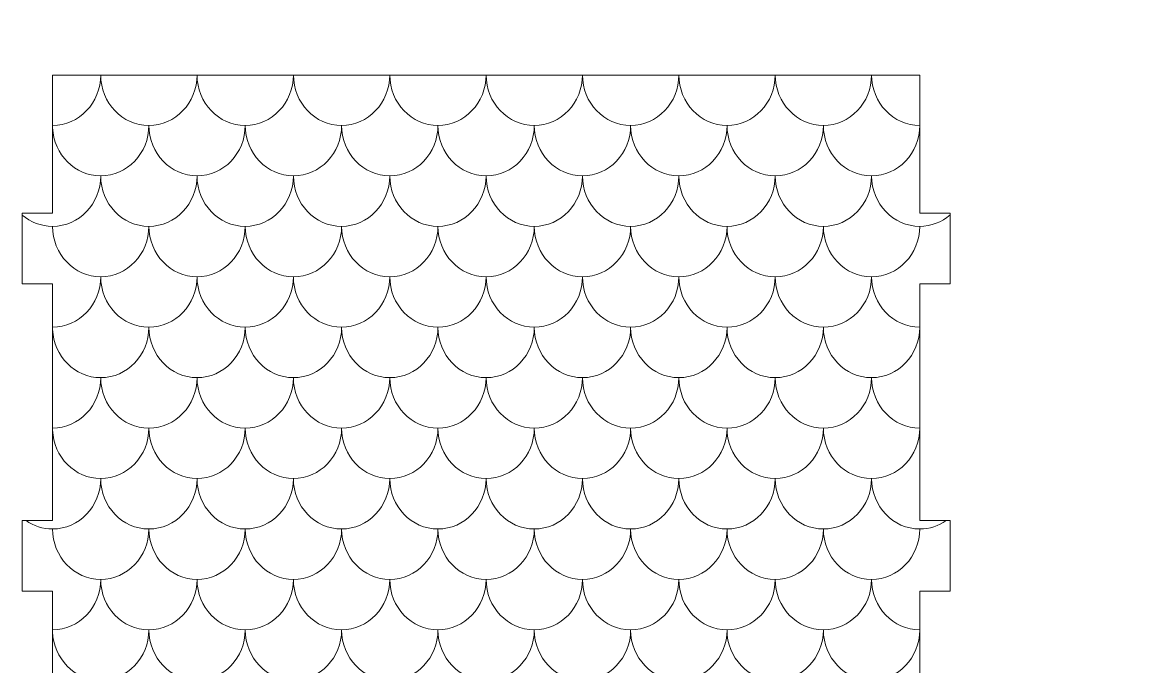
# Model space of a CAD drawing. Header units: millimetres. Extents: x 152 to 711, y -359 to 72.
# Drawn here: x 152.2 to 262.9, y 7.9 to 71.8 of the extents above; entities that cross this region are included whole.
import ezdxf

# ---------------------------------------------------------------- set-up
doc = ezdxf.new("R2010")
doc.units = ezdxf.units.MM
doc.header["$MEASUREMENT"] = 0
doc.layers.add('layer 1', color=7, linetype='Continuous')

msp = doc.modelspace()

# ---------------------------------------------------------------- linework, layer by layer
at = {"layer": 'layer 1', "color": 250, "lineweight": 20}
for points, knots in [([(341.9623, 54.5174), (341.9623, 54.5174), (339.7864, 52.0042), (339.7864, 52.0042), (339.7864, 52.0042), (339.7864, 52.0042), (337.6104, 54.5175), (337.6104, 54.5175), (337.6104, 54.5175), (337.2659, 55.1226), (336.8834, 55.701), (336.4678, 56.246), (336.4678, 56.246), (336.1497, 56.6633), (335.8528, 57.0861), (335.4569, 57.4825), (335.4569, 57.4825), (334.9662, 57.9737), (334.6144, 58.2082), (334.3272, 58.7066), (334.3272, 58.7066), (335.5585, 58.7201), (336.4356, 58.029), (337.3859, 57.6793), (337.3859, 57.6793), (336.7781, 59.5177), (334.7922, 61.5908), (333.3098, 62.6906), (333.3098, 62.6906), (332.4068, 63.3605), (331.6926, 63.8767), (330.7303, 64.5038), (330.7303, 64.5038), (329.8519, 65.076), (328.6418, 65.6205), (327.9085, 66.1741), (327.9085, 66.1741), (328.9759, 66.4073), (329.6535, 66.2425), (330.6603, 66.2208), (330.6603, 66.2208), (329.1253, 68.2167), (324.2448, 69.6007), (321.103, 69.4392), (321.103, 69.4392), (320.3542, 69.4006), (319.6243, 69.3359), (318.8842, 69.2147), (318.8842, 69.2147), (318.1842, 69.1), (317.604, 68.8495), (316.9735, 68.7963), (316.9735, 68.7963), (316.1024, 69.9047), (314.2183, 71.4159), (312.893, 71.806), (312.893, 71.806), (313.0811, 71.1296), (313.3783, 70.4198), (313.3388, 69.6812), (313.3388, 69.6812), (313.1526, 70.0541), (312.4161, 70.494), (311.8223, 70.7183), (311.8223, 70.7183), (312.0737, 69.5173), (312.6112, 66.5461), (311.8692, 65.3825), (311.8692, 65.3825), (309.677, 61.9449), (309.0717, 57.3988), (308.5391, 56.3719), (308.5391, 56.3719), (307.959, 55.2537), (306.7461, 53.4939), (307.997, 51.5011), (307.997, 51.5011), (308.4803, 50.7311), (309.9267, 50.2254), (311.103, 50.4399), (311.103, 50.4399), (313.0217, 50.7897), (312.237, 52.5978), (313.2941, 53.106), (313.2941, 53.106), (313.2941, 53.106), (314.6256, 53.6574), (314.6256, 53.6574), (314.6256, 53.6574), (316.6715, 54.8075), (317.4371, 56.7024), (318.3299, 57.4193), (318.3299, 57.4193), (319.9219, 56.762), (321.9028, 54.5284), (323.2267, 52.1084), (323.2267, 52.1084), (325.491, 47.9696), (323.4413, 47.9666), (326.8897, 43.9837), (326.8897, 43.9837), (326.8897, 43.9837), (329.8661, 40.5461), (329.8661, 40.5461), (329.8661, 40.5461), (329.8661, 40.5461), (251.8785, -49.5306), (251.8785, -49.5306), (251.8785, -49.5306), (249.5352, -52.2372), (249.8314, -56.356), (252.538, -58.6993), (252.538, -58.6993), (252.538, -58.6993), (254.0501, -60.0084), (254.0501, -60.0084), (254.0501, -60.0084), (256.7567, -62.3517), (260.8755, -62.0555), (263.2188, -59.3489), (263.2188, -59.3489), (263.2188, -59.3489), (339.7864, 29.0879), (339.7864, 29.0879), (339.7864, 29.0879), (339.7864, 29.0879), (416.354, -59.3488), (416.354, -59.3488), (416.354, -59.3488), (418.6973, -62.0554), (422.8161, -62.3517), (425.5227, -60.0083), (425.5227, -60.0083), (425.5227, -60.0083), (427.0348, -58.6992), (427.0348, -58.6992), (427.0348, -58.6992), (429.7414, -56.3559), (430.0376, -52.2371), (427.6943, -49.5305), (427.6943, -49.5305), (427.6943, -49.5305), (349.7068, 40.5461), (349.7068, 40.5461), (349.7068, 40.5461), (349.7068, 40.5461), (352.683, 43.9836), (352.683, 43.9836), (352.683, 43.9836), (356.1314, 47.9665), (354.0817, 47.9695), (356.346, 52.1083), (356.346, 52.1083), (357.6699, 54.5283), (359.6508, 56.7619), (361.2428, 57.4192), (361.2428, 57.4192), (362.1356, 56.7023), (362.9012, 54.8074), (364.9471, 53.6573), (364.9471, 53.6573), (364.9471, 53.6573), (366.2786, 53.1059), (366.2786, 53.1059), (366.2786, 53.1059), (367.3357, 52.5977), (366.551, 50.7896), (368.4697, 50.4398), (368.4697, 50.4398), (369.646, 50.2253), (371.0924, 50.731), (371.5757, 51.501), (371.5757, 51.501), (372.8266, 53.4938), (371.6137, 55.2536), (371.0336, 56.3718), (371.0336, 56.3718), (370.501, 57.3987), (369.8957, 61.9448), (367.7035, 65.3824), (367.7035, 65.3824), (366.9615, 66.546), (367.499, 69.5172), (367.7504, 70.7182), (367.7504, 70.7182), (367.1566, 70.4939), (366.4201, 70.054), (366.2339, 69.6811), (366.2339, 69.6811), (366.1944, 70.4197), (366.4916, 71.1295), (366.6797, 71.8059), (366.6797, 71.8059), (365.3544, 71.4158), (363.4703, 69.9046), (362.5992, 68.7962), (362.5992, 68.7962), (361.9687, 68.8494), (361.3885, 69.0999), (360.6885, 69.2146), (360.6885, 69.2146), (359.9484, 69.3358), (359.2185, 69.4005), (358.4697, 69.4391), (358.4697, 69.4391), (355.3279, 69.6006), (350.4474, 68.2166), (348.9124, 66.2207), (348.9124, 66.2207), (349.9192, 66.2424), (350.5968, 66.4072), (351.6642, 66.174), (351.6642, 66.174), (350.9309, 65.6204), (349.7208, 65.0759), (348.8424, 64.5037), (348.8424, 64.5037), (347.8801, 63.8766), (347.1659, 63.3604), (346.2629, 62.6905), (346.2629, 62.6905), (344.7805, 61.5907), (342.7946, 59.5176), (342.1868, 57.6792), (342.1868, 57.6792), (343.1371, 58.0289), (344.0142, 58.72), (345.2455, 58.7065), (345.2455, 58.7065), (344.9583, 58.2081), (344.6065, 57.9736), (344.1158, 57.4824), (344.1158, 57.4824), (343.7199, 57.086), (343.423, 56.6632), (343.1049, 56.2459), (343.1049, 56.2459), (342.6893, 55.7009), (342.3068, 55.1225), (341.9623, 54.5174)], [0, 0, 0, 0, 0.01639344, 0.01639344, 0.01639344, 0.01639344, 0.03278689, 0.03278689, 0.03278689, 0.03278689, 0.04918033, 0.04918033, 0.04918033, 0.04918033, 0.06557377, 0.06557377, 0.06557377, 0.06557377, 0.08196721, 0.08196721, 0.08196721, 0.08196721, 0.09836066, 0.09836066, 0.09836066, 0.09836066, 0.1147541, 0.1147541, 0.1147541, 0.1147541, 0.13114754, 0.13114754, 0.13114754, 0.13114754, 0.14754098, 0.14754098, 0.14754098, 0.14754098, 0.16393443, 0.16393443, 0.16393443, 0.16393443, 0.18032787, 0.18032787, 0.18032787, 0.18032787, 0.19672131, 0.19672131, 0.19672131, 0.19672131, 0.21311475, 0.21311475, 0.21311475, 0.21311475, 0.2295082, 0.2295082, 0.2295082, 0.2295082, 0.24590164, 0.24590164, 0.24590164, 0.24590164, 0.26229508, 0.26229508, 0.26229508, 0.26229508, 0.27868852, 0.27868852, 0.27868852, 0.27868852, 0.29508197, 0.29508197, 0.29508197, 0.29508197, 0.31147541, 0.31147541, 0.31147541, 0.31147541, 0.32786885, 0.32786885, 0.32786885, 0.32786885, 0.3442623, 0.3442623, 0.3442623, 0.3442623, 0.36065574, 0.36065574, 0.36065574, 0.36065574, 0.37704918, 0.37704918, 0.37704918, 0.37704918, 0.39344262, 0.39344262, 0.39344262, 0.39344262, 0.40983607, 0.40983607, 0.40983607, 0.40983607, 0.42622951, 0.42622951, 0.42622951, 0.42622951, 0.44262295, 0.44262295, 0.44262295, 0.44262295, 0.45901639, 0.45901639, 0.45901639, 0.45901639, 0.47540984, 0.47540984, 0.47540984, 0.47540984, 0.49180328, 0.49180328, 0.49180328, 0.49180328, 0.50819672, 0.50819672, 0.50819672, 0.50819672, 0.52459016, 0.52459016, 0.52459016, 0.52459016, 0.54098361, 0.54098361, 0.54098361, 0.54098361, 0.55737705, 0.55737705, 0.55737705, 0.55737705, 0.57377049, 0.57377049, 0.57377049, 0.57377049, 0.59016393, 0.59016393, 0.59016393, 0.59016393, 0.60655738, 0.60655738, 0.60655738, 0.60655738, 0.62295082, 0.62295082, 0.62295082, 0.62295082, 0.63934426, 0.63934426, 0.63934426, 0.63934426, 0.6557377, 0.6557377, 0.6557377, 0.6557377, 0.67213115, 0.67213115, 0.67213115, 0.67213115, 0.68852459, 0.68852459, 0.68852459, 0.68852459, 0.70491803, 0.70491803, 0.70491803, 0.70491803, 0.72131148, 0.72131148, 0.72131148, 0.72131148, 0.73770492, 0.73770492, 0.73770492, 0.73770492, 0.75409836, 0.75409836, 0.75409836, 0.75409836, 0.7704918, 0.7704918, 0.7704918, 0.7704918, 0.78688525, 0.78688525, 0.78688525, 0.78688525, 0.80327869, 0.80327869, 0.80327869, 0.80327869, 0.81967213, 0.81967213, 0.81967213, 0.81967213, 0.83606557, 0.83606557, 0.83606557, 0.83606557, 0.85245902, 0.85245902, 0.85245902, 0.85245902, 0.86885246, 0.86885246, 0.86885246, 0.86885246, 0.8852459, 0.8852459, 0.8852459, 0.8852459, 0.90163934, 0.90163934, 0.90163934, 0.90163934, 0.91803279, 0.91803279, 0.91803279, 0.91803279, 0.93442623, 0.93442623, 0.93442623, 0.93442623, 0.95081967, 0.95081967, 0.95081967, 0.95081967, 0.96721311, 0.96721311, 0.96721311, 0.96721311, 1, 1, 1, 1]), ([(241.2101, 66.5836), (241.2101, 66.5836), (155.2187, 66.5837), (155.2187, 66.5837), (155.2187, 66.5837), (155.2187, 66.5837), (155.2178, 52.8841), (155.2178, 52.8841), (155.2178, 52.8841), (155.2178, 52.8841), (152.2175, 52.8841), (152.2175, 52.8841), (152.2175, 52.8841), (152.2175, 52.8841), (152.218, 45.8841), (152.218, 45.8841), (152.218, 45.8841), (152.218, 45.8841), (155.2173, 45.8841), (155.2173, 45.8841), (155.2173, 45.8841), (155.2173, 45.8841), (155.2158, 22.4096), (155.2158, 22.4096), (155.2158, 22.4096), (155.2158, 22.4096), (152.2175, 22.4096), (152.2175, 22.4096), (152.2175, 22.4096), (152.2175, 22.4096), (152.218, 15.4095), (152.218, 15.4095), (152.218, 15.4095), (152.218, 15.4095), (155.2153, 15.4095), (155.2153, 15.4095), (155.2153, 15.4095), (155.2153, 15.4095), (155.2139, -6.567), (155.2139, -6.567), (155.2139, -6.567), (155.2139, -6.567), (152.2175, -6.567), (152.2175, -6.567), (152.2175, -6.567), (152.2175, -6.567), (152.2175, -13.5671), (152.2175, -13.5671), (152.2175, -13.5671), (152.2175, -13.5671), (155.2134, -13.5671), (155.2134, -13.5671), (155.2134, -13.5671), (155.2134, -13.5671), (155.2119, -36.333), (155.2119, -36.333), (155.2119, -36.333), (155.2119, -36.333), (152.2175, -36.333), (152.2175, -36.333), (152.2175, -36.333), (152.2175, -36.333), (152.2175, -43.333), (152.2175, -43.333), (152.2175, -43.333), (152.2175, -43.333), (155.2114, -43.333), (155.2114, -43.333), (155.2114, -43.333), (155.2114, -43.333), (155.2105, -53.4164), (155.2105, -53.4164), (155.2105, -53.4164), (155.2105, -53.4164), (155.2101, -53.4164), (155.2101, -53.4164), (155.2101, -53.4164), (155.2101, -53.4164), (155.2101, -58.4164), (155.2101, -58.4164), (155.2101, -58.4164), (155.2101, -61.1703), (157.3562, -63.4164), (159.9875, -63.4164), (159.9875, -63.4164), (162.6186, -63.4164), (164.7647, -61.1703), (164.7647, -58.4164), (164.7647, -58.4164), (164.7647, -61.1703), (166.9108, -63.4164), (169.542, -63.4164), (169.542, -63.4164), (172.1732, -63.4164), (174.3193, -61.1703), (174.3193, -58.4164), (174.3193, -58.4164), (174.3193, -61.1703), (176.4654, -63.4164), (179.0966, -63.4164), (179.0966, -63.4164), (181.7279, -63.4164), (183.8739, -61.1703), (183.8739, -58.4164), (183.8739, -58.4164), (183.8739, -61.1703), (186.0199, -63.4164), (188.6512, -63.4164), (188.6512, -63.4164), (191.2825, -63.4164), (193.4284, -61.1703), (193.4284, -58.4164), (193.4284, -58.4164), (193.4284, -61.1703), (195.5746, -63.4164), (198.2058, -63.4164), (198.2058, -63.4164), (200.837, -63.4164), (202.9832, -61.1703), (202.9832, -58.4164), (202.9832, -58.4164), (202.9832, -61.1703), (205.1291, -63.4164), (207.7604, -63.4164), (207.7604, -63.4164), (210.3917, -63.4164), (212.5377, -61.1703), (212.5377, -58.4164), (212.5377, -58.4164), (212.5377, -61.1703), (214.6837, -63.4164), (217.315, -63.4164), (217.315, -63.4164), (219.9462, -63.4164), (222.0923, -61.1703), (222.0923, -58.4164), (222.0923, -58.4164), (222.0923, -61.1703), (224.2384, -63.4164), (226.8696, -63.4164), (226.8696, -63.4164), (229.5008, -63.4164), (231.6469, -61.1703), (231.6469, -58.4164), (231.6469, -58.4164), (231.6469, -61.1703), (233.793, -63.4164), (236.4241, -63.4164), (236.4241, -63.4164), (239.0554, -63.4164), (241.2015, -61.1703), (241.2015, -58.4164), (241.2015, -58.4164), (241.2015, -58.4164), (241.2348, -55.2279), (241.2348, -55.2279), (241.2348, -55.2279), (241.2348, -55.2279), (241.2018, -55.2272), (241.2018, -55.2272), (241.2018, -55.2272), (241.2018, -55.2272), (241.2028, -43.333), (241.2028, -43.333), (241.2028, -43.333), (241.2028, -43.333), (244.2187, -43.333), (244.2187, -43.333), (244.2187, -43.333), (244.2187, -43.333), (244.2183, -36.333), (244.2183, -36.333), (244.2183, -36.333), (244.2183, -36.333), (241.2033, -36.333), (241.2033, -36.333), (241.2033, -36.333), (241.2033, -36.333), (241.2048, -13.5671), (241.2048, -13.5671), (241.2048, -13.5671), (241.2048, -13.5671), (244.2187, -13.5671), (244.2187, -13.5671), (244.2187, -13.5671), (244.2187, -13.5671), (244.2183, -6.5671), (244.2183, -6.5671), (244.2183, -6.5671), (244.2183, -6.5671), (241.2053, -6.5671), (241.2053, -6.5671), (241.2053, -6.5671), (241.2053, -6.5671), (241.2067, 15.4095), (241.2067, 15.4095), (241.2067, 15.4095), (241.2067, 15.4095), (244.2187, 15.4095), (244.2187, 15.4095), (244.2187, 15.4095), (244.2187, 15.4095), (244.2187, 22.4096), (244.2187, 22.4096), (244.2187, 22.4096), (244.2187, 22.4096), (241.2072, 22.4096), (241.2072, 22.4096), (241.2072, 22.4096), (241.2072, 22.4096), (241.2087, 45.884), (241.2087, 45.884), (241.2087, 45.884), (241.2087, 45.884), (244.2187, 45.884), (244.2187, 45.884), (244.2187, 45.884), (244.2187, 45.884), (244.2187, 52.8841), (244.2187, 52.8841), (244.2187, 52.8841), (244.2187, 52.8841), (241.2092, 52.8841), (241.2092, 52.8841), (241.2092, 52.8841), (241.2092, 52.8841), (241.2101, 66.5836), (241.2101, 66.5836)], [0, 0, 0, 0, 0.01724138, 0.01724138, 0.01724138, 0.01724138, 0.03448276, 0.03448276, 0.03448276, 0.03448276, 0.05172414, 0.05172414, 0.05172414, 0.05172414, 0.06896552, 0.06896552, 0.06896552, 0.06896552, 0.0862069, 0.0862069, 0.0862069, 0.0862069, 0.10344828, 0.10344828, 0.10344828, 0.10344828, 0.12068966, 0.12068966, 0.12068966, 0.12068966, 0.13793103, 0.13793103, 0.13793103, 0.13793103, 0.15517241, 0.15517241, 0.15517241, 0.15517241, 0.17241379, 0.17241379, 0.17241379, 0.17241379, 0.18965517, 0.18965517, 0.18965517, 0.18965517, 0.20689655, 0.20689655, 0.20689655, 0.20689655, 0.22413793, 0.22413793, 0.22413793, 0.22413793, 0.24137931, 0.24137931, 0.24137931, 0.24137931, 0.25862069, 0.25862069, 0.25862069, 0.25862069, 0.27586207, 0.27586207, 0.27586207, 0.27586207, 0.29310345, 0.29310345, 0.29310345, 0.29310345, 0.31034483, 0.31034483, 0.31034483, 0.31034483, 0.32758621, 0.32758621, 0.32758621, 0.32758621, 0.34482759, 0.34482759, 0.34482759, 0.34482759, 0.36206897, 0.36206897, 0.36206897, 0.36206897, 0.37931034, 0.37931034, 0.37931034, 0.37931034, 0.39655172, 0.39655172, 0.39655172, 0.39655172, 0.4137931, 0.4137931, 0.4137931, 0.4137931, 0.43103448, 0.43103448, 0.43103448, 0.43103448, 0.44827586, 0.44827586, 0.44827586, 0.44827586, 0.46551724, 0.46551724, 0.46551724, 0.46551724, 0.48275862, 0.48275862, 0.48275862, 0.48275862, 0.5, 0.5, 0.5, 0.5, 0.51724138, 0.51724138, 0.51724138, 0.51724138, 0.53448276, 0.53448276, 0.53448276, 0.53448276, 0.55172414, 0.55172414, 0.55172414, 0.55172414, 0.56896552, 0.56896552, 0.56896552, 0.56896552, 0.5862069, 0.5862069, 0.5862069, 0.5862069, 0.60344828, 0.60344828, 0.60344828, 0.60344828, 0.62068966, 0.62068966, 0.62068966, 0.62068966, 0.63793103, 0.63793103, 0.63793103, 0.63793103, 0.65517241, 0.65517241, 0.65517241, 0.65517241, 0.67241379, 0.67241379, 0.67241379, 0.67241379, 0.68965517, 0.68965517, 0.68965517, 0.68965517, 0.70689655, 0.70689655, 0.70689655, 0.70689655, 0.72413793, 0.72413793, 0.72413793, 0.72413793, 0.74137931, 0.74137931, 0.74137931, 0.74137931, 0.75862069, 0.75862069, 0.75862069, 0.75862069, 0.77586207, 0.77586207, 0.77586207, 0.77586207, 0.79310345, 0.79310345, 0.79310345, 0.79310345, 0.81034483, 0.81034483, 0.81034483, 0.81034483, 0.82758621, 0.82758621, 0.82758621, 0.82758621, 0.84482759, 0.84482759, 0.84482759, 0.84482759, 0.86206897, 0.86206897, 0.86206897, 0.86206897, 0.87931034, 0.87931034, 0.87931034, 0.87931034, 0.89655172, 0.89655172, 0.89655172, 0.89655172, 0.9137931, 0.9137931, 0.9137931, 0.9137931, 0.93103448, 0.93103448, 0.93103448, 0.93103448, 0.94827586, 0.94827586, 0.94827586, 0.94827586, 0.96551724, 0.96551724, 0.96551724, 0.96551724, 1, 1, 1, 1])]:
    msp.add_open_spline(points, degree=3, knots=knots, dxfattribs=at)
at = {"layer": 'layer 1', "color": 242, "lineweight": 20}
for points in [[(159.9899, 66.5836), (159.9899, 63.8318), (157.847, 61.5871), (155.2184, 61.5837)], [(159.9895, 46.5836), (159.9895, 43.8314), (157.8461, 41.5865), (155.217, 41.5837)], [(159.9893, 36.5836), (159.9893, 33.8313), (157.8456, 31.5863), (155.2164, 31.5837)], [(159.9889, 16.5836), (159.9889, 13.8309), (157.8447, 11.5856), (155.2151, 11.5836)]]:
    msp.add_open_spline(points, degree=3, dxfattribs=at)
for points in [[(169.5445, 66.5836), (169.5445, 63.8297), (167.3984, 61.5836), (164.7671, 61.5836), (164.7671, 61.5836), (162.136, 61.5836), (159.9899, 63.8297), (159.9899, 66.5836)], [(179.0991, 66.5836), (179.0991, 63.8297), (176.953, 61.5836), (174.3217, 61.5836), (174.3217, 61.5836), (171.6906, 61.5836), (169.5445, 63.8297), (169.5445, 66.5836)], [(188.6537, 66.5836), (188.6537, 63.8297), (186.5076, 61.5836), (183.8763, 61.5836), (183.8763, 61.5836), (181.2452, 61.5836), (179.0991, 63.8297), (179.0991, 66.5836)], [(198.2083, 66.5836), (198.2083, 63.8297), (196.0622, 61.5836), (193.4309, 61.5836), (193.4309, 61.5836), (190.7998, 61.5836), (188.6537, 63.8297), (188.6537, 66.5836)], [(207.7629, 66.5836), (207.7629, 63.8297), (205.6168, 61.5836), (202.9855, 61.5836), (202.9855, 61.5836), (200.3544, 61.5836), (198.2083, 63.8297), (198.2083, 66.5836)], [(217.3175, 66.5836), (217.3175, 63.8297), (215.1714, 61.5836), (212.5401, 61.5836), (212.5401, 61.5836), (209.909, 61.5836), (207.7629, 63.8297), (207.7629, 66.5836)], [(226.8721, 66.5836), (226.8721, 63.8297), (224.726, 61.5836), (222.0947, 61.5836), (222.0947, 61.5836), (219.4636, 61.5836), (217.3175, 63.8297), (217.3175, 66.5836)], [(236.4267, 66.5836), (236.4267, 63.8297), (234.2806, 61.5836), (231.6493, 61.5836), (231.6493, 61.5836), (229.0182, 61.5836), (226.8721, 63.8297), (226.8721, 66.5836)], [(241.2098, 61.5837), (241.2098, 61.5837), (241.2039, 61.5836), (241.2039, 61.5836), (241.2039, 61.5836), (238.5728, 61.5836), (236.4267, 63.8297), (236.4267, 66.5836)], [(164.7671, 61.5836), (164.7671, 58.8297), (162.621, 56.5836), (159.9897, 56.5836), (159.9897, 56.5836), (157.4377, 56.5836), (155.3421, 58.6967), (155.2184, 61.3366)], [(174.3217, 61.5836), (174.3217, 58.8297), (172.1756, 56.5836), (169.5443, 56.5836), (169.5443, 56.5836), (166.9132, 56.5836), (164.7671, 58.8297), (164.7671, 61.5836)], [(183.8763, 61.5836), (183.8763, 58.8297), (181.7302, 56.5836), (179.0989, 56.5836), (179.0989, 56.5836), (176.4678, 56.5836), (174.3217, 58.8297), (174.3217, 61.5836)], [(193.4309, 61.5836), (193.4309, 58.8297), (191.2848, 56.5836), (188.6535, 56.5836), (188.6535, 56.5836), (186.0224, 56.5836), (183.8763, 58.8297), (183.8763, 61.5836)], [(202.9855, 61.5836), (202.9855, 58.8297), (200.8394, 56.5836), (198.2081, 56.5836), (198.2081, 56.5836), (195.577, 56.5836), (193.4309, 58.8297), (193.4309, 61.5836)], [(212.5401, 61.5836), (212.5401, 58.8297), (210.394, 56.5836), (207.7627, 56.5836), (207.7627, 56.5836), (205.1316, 56.5836), (202.9855, 58.8297), (202.9855, 61.5836)], [(222.0947, 61.5836), (222.0947, 58.8297), (219.9486, 56.5836), (217.3173, 56.5836), (217.3173, 56.5836), (214.6862, 56.5836), (212.5401, 58.8297), (212.5401, 61.5836)], [(231.6493, 61.5836), (231.6493, 58.8297), (229.5032, 56.5836), (226.8719, 56.5836), (226.8719, 56.5836), (224.2408, 56.5836), (222.0947, 58.8297), (222.0947, 61.5836)], [(241.2039, 61.5836), (241.2039, 58.8297), (239.0578, 56.5836), (236.4265, 56.5836), (236.4265, 56.5836), (233.7954, 56.5836), (231.6493, 58.8297), (231.6493, 61.5836)], [(159.9897, 56.5836), (159.9897, 53.8297), (157.8436, 51.5836), (155.2123, 51.5836), (155.2123, 51.5836), (154.08, 51.5836), (153.0377, 51.9999), (152.2175, 52.6933)], [(169.5443, 56.5836), (169.5443, 53.8297), (167.3982, 51.5836), (164.7669, 51.5836), (164.7669, 51.5836), (162.1358, 51.5836), (159.9897, 53.8297), (159.9897, 56.5836)], [(179.0989, 56.5836), (179.0989, 53.8297), (176.9528, 51.5836), (174.3215, 51.5836), (174.3215, 51.5836), (171.6904, 51.5836), (169.5443, 53.8297), (169.5443, 56.5836)], [(188.6535, 56.5836), (188.6535, 53.8297), (186.5074, 51.5836), (183.8761, 51.5836), (183.8761, 51.5836), (181.245, 51.5836), (179.0989, 53.8297), (179.0989, 56.5836)], [(198.2081, 56.5836), (198.2081, 53.8297), (196.062, 51.5836), (193.4307, 51.5836), (193.4307, 51.5836), (190.7996, 51.5836), (188.6535, 53.8297), (188.6535, 56.5836)], [(207.7627, 56.5836), (207.7627, 53.8297), (205.6166, 51.5836), (202.9853, 51.5836), (202.9853, 51.5836), (200.3542, 51.5836), (198.2081, 53.8297), (198.2081, 56.5836)], [(217.3173, 56.5836), (217.3173, 53.8297), (215.1712, 51.5836), (212.5399, 51.5836), (212.5399, 51.5836), (209.9088, 51.5836), (207.7627, 53.8297), (207.7627, 56.5836)], [(226.8719, 56.5836), (226.8719, 53.8297), (224.7258, 51.5836), (222.0945, 51.5836), (222.0945, 51.5836), (219.4634, 51.5836), (217.3173, 53.8297), (217.3173, 56.5836)], [(236.4265, 56.5836), (236.4265, 53.8297), (234.2804, 51.5836), (231.6491, 51.5836), (231.6491, 51.5836), (229.018, 51.5836), (226.8719, 53.8297), (226.8719, 56.5836)], [(244.2187, 52.7102), (243.3954, 52.0066), (242.3453, 51.5836), (241.2037, 51.5836), (241.2037, 51.5836), (238.5726, 51.5836), (236.4265, 53.8297), (236.4265, 56.5836)], [(164.7669, 51.5836), (164.7669, 48.8297), (162.6208, 46.5836), (159.9895, 46.5836), (159.9895, 46.5836), (157.3584, 46.5836), (155.2123, 48.8297), (155.2123, 51.5836)], [(174.3215, 51.5836), (174.3215, 48.8297), (172.1754, 46.5836), (169.5441, 46.5836), (169.5441, 46.5836), (166.913, 46.5836), (164.7669, 48.8297), (164.7669, 51.5836)], [(183.8761, 51.5836), (183.8761, 48.8297), (181.73, 46.5836), (179.0987, 46.5836), (179.0987, 46.5836), (176.4676, 46.5836), (174.3215, 48.8297), (174.3215, 51.5836)], [(193.4307, 51.5836), (193.4307, 48.8297), (191.2846, 46.5836), (188.6533, 46.5836), (188.6533, 46.5836), (186.0222, 46.5836), (183.8761, 48.8297), (183.8761, 51.5836)], [(202.9853, 51.5836), (202.9853, 48.8297), (200.8392, 46.5836), (198.2079, 46.5836), (198.2079, 46.5836), (195.5768, 46.5836), (193.4307, 48.8297), (193.4307, 51.5836)], [(212.5399, 51.5836), (212.5399, 48.8297), (210.3938, 46.5836), (207.7625, 46.5836), (207.7625, 46.5836), (205.1314, 46.5836), (202.9853, 48.8297), (202.9853, 51.5836)], [(222.0945, 51.5836), (222.0945, 48.8297), (219.9484, 46.5836), (217.3171, 46.5836), (217.3171, 46.5836), (214.686, 46.5836), (212.5399, 48.8297), (212.5399, 51.5836)], [(231.6491, 51.5836), (231.6491, 48.8297), (229.503, 46.5836), (226.8717, 46.5836), (226.8717, 46.5836), (224.2406, 46.5836), (222.0945, 48.8297), (222.0945, 51.5836)], [(241.2037, 51.5836), (241.2037, 48.8297), (239.0576, 46.5836), (236.4263, 46.5836), (236.4263, 46.5836), (233.7952, 46.5836), (231.6491, 48.8297), (231.6491, 51.5836)], [(169.5441, 46.5836), (169.5441, 43.8297), (167.398, 41.5836), (164.7667, 41.5836), (164.7667, 41.5836), (162.1356, 41.5836), (159.9895, 43.8297), (159.9895, 46.5836)], [(179.0987, 46.5836), (179.0987, 43.8297), (176.9526, 41.5836), (174.3213, 41.5836), (174.3213, 41.5836), (171.6902, 41.5836), (169.5441, 43.8297), (169.5441, 46.5836)], [(188.6533, 46.5836), (188.6533, 43.8297), (186.5072, 41.5836), (183.8759, 41.5836), (183.8759, 41.5836), (181.2448, 41.5836), (179.0987, 43.8297), (179.0987, 46.5836)], [(198.2079, 46.5836), (198.2079, 43.8297), (196.0618, 41.5836), (193.4305, 41.5836), (193.4305, 41.5836), (190.7994, 41.5836), (188.6533, 43.8297), (188.6533, 46.5836)], [(207.7625, 46.5836), (207.7625, 43.8297), (205.6164, 41.5836), (202.9851, 41.5836), (202.9851, 41.5836), (200.354, 41.5836), (198.2079, 43.8297), (198.2079, 46.5836)], [(217.3171, 46.5836), (217.3171, 43.8297), (215.171, 41.5836), (212.5397, 41.5836), (212.5397, 41.5836), (209.9086, 41.5836), (207.7625, 43.8297), (207.7625, 46.5836)], [(226.8717, 46.5836), (226.8717, 43.8297), (224.7256, 41.5836), (222.0943, 41.5836), (222.0943, 41.5836), (219.4632, 41.5836), (217.3171, 43.8297), (217.3171, 46.5836)], [(236.4263, 46.5836), (236.4263, 43.8297), (234.2802, 41.5836), (231.6489, 41.5836), (231.6489, 41.5836), (229.0178, 41.5836), (226.8717, 43.8297), (226.8717, 46.5836)], [(241.2084, 41.5837), (241.2084, 41.5837), (241.2035, 41.5836), (241.2035, 41.5836), (241.2035, 41.5836), (238.5724, 41.5836), (236.4263, 43.8297), (236.4263, 46.5836)], [(164.7667, 41.5836), (164.7667, 38.8297), (162.6206, 36.5836), (159.9893, 36.5836), (159.9893, 36.5836), (157.4289, 36.5836), (155.3281, 38.7107), (155.217, 41.3628)], [(174.3213, 41.5836), (174.3213, 38.8297), (172.1752, 36.5836), (169.5439, 36.5836), (169.5439, 36.5836), (166.9128, 36.5836), (164.7667, 38.8297), (164.7667, 41.5836)], [(183.8759, 41.5836), (183.8759, 38.8297), (181.7298, 36.5836), (179.0985, 36.5836), (179.0985, 36.5836), (176.4674, 36.5836), (174.3213, 38.8297), (174.3213, 41.5836)], [(193.4305, 41.5836), (193.4305, 38.8297), (191.2844, 36.5836), (188.6531, 36.5836), (188.6531, 36.5836), (186.022, 36.5836), (183.8759, 38.8297), (183.8759, 41.5836)], [(202.9851, 41.5836), (202.9851, 38.8297), (200.839, 36.5836), (198.2077, 36.5836), (198.2077, 36.5836), (195.5766, 36.5836), (193.4305, 38.8297), (193.4305, 41.5836)], [(212.5397, 41.5836), (212.5397, 38.8297), (210.3936, 36.5836), (207.7623, 36.5836), (207.7623, 36.5836), (205.1312, 36.5836), (202.9851, 38.8297), (202.9851, 41.5836)], [(222.0943, 41.5836), (222.0943, 38.8297), (219.9482, 36.5836), (217.3169, 36.5836), (217.3169, 36.5836), (214.6858, 36.5836), (212.5397, 38.8297), (212.5397, 41.5836)], [(231.6489, 41.5836), (231.6489, 38.8297), (229.5028, 36.5836), (226.8715, 36.5836), (226.8715, 36.5836), (224.2404, 36.5836), (222.0943, 38.8297), (222.0943, 41.5836)], [(241.2035, 41.5836), (241.2035, 38.8297), (239.0574, 36.5836), (236.4261, 36.5836), (236.4261, 36.5836), (233.795, 36.5836), (231.6489, 38.8297), (231.6489, 41.5836)], [(169.5439, 36.5836), (169.5439, 33.8297), (167.3978, 31.5836), (164.7665, 31.5836), (164.7665, 31.5836), (162.1354, 31.5836), (159.9893, 33.8297), (159.9893, 36.5836)], [(179.0985, 36.5836), (179.0985, 33.8297), (176.9524, 31.5836), (174.3211, 31.5836), (174.3211, 31.5836), (171.69, 31.5836), (169.5439, 33.8297), (169.5439, 36.5836)], [(188.6531, 36.5836), (188.6531, 33.8297), (186.507, 31.5836), (183.8757, 31.5836), (183.8757, 31.5836), (181.2446, 31.5836), (179.0985, 33.8297), (179.0985, 36.5836)], [(198.2077, 36.5836), (198.2077, 33.8297), (196.0616, 31.5836), (193.4303, 31.5836), (193.4303, 31.5836), (190.7992, 31.5836), (188.6531, 33.8297), (188.6531, 36.5836)], [(207.7623, 36.5836), (207.7623, 33.8297), (205.6162, 31.5836), (202.9849, 31.5836), (202.9849, 31.5836), (200.3538, 31.5836), (198.2077, 33.8297), (198.2077, 36.5836)], [(217.3169, 36.5836), (217.3169, 33.8297), (215.1708, 31.5836), (212.5395, 31.5836), (212.5395, 31.5836), (209.9084, 31.5836), (207.7623, 33.8297), (207.7623, 36.5836)], [(226.8715, 36.5836), (226.8715, 33.8297), (224.7254, 31.5836), (222.0941, 31.5836), (222.0941, 31.5836), (219.463, 31.5836), (217.3169, 33.8297), (217.3169, 36.5836)], [(236.4261, 36.5836), (236.4261, 33.8297), (234.28, 31.5836), (231.6487, 31.5836), (231.6487, 31.5836), (229.0176, 31.5836), (226.8715, 33.8297), (226.8715, 36.5836)], [(241.2078, 31.5837), (241.2078, 31.5837), (241.2033, 31.5836), (241.2033, 31.5836), (241.2033, 31.5836), (238.5722, 31.5836), (236.4261, 33.8297), (236.4261, 36.5836)], [(164.7665, 31.5836), (164.7665, 28.8297), (162.6204, 26.5836), (159.9891, 26.5836), (159.9891, 26.5836), (157.4248, 26.5836), (155.3216, 28.7172), (155.2164, 31.375)], [(174.3211, 31.5836), (174.3211, 28.8297), (172.175, 26.5836), (169.5437, 26.5836), (169.5437, 26.5836), (166.9126, 26.5836), (164.7665, 28.8297), (164.7665, 31.5836)], [(183.8757, 31.5836), (183.8757, 28.8297), (181.7296, 26.5836), (179.0983, 26.5836), (179.0983, 26.5836), (176.4672, 26.5836), (174.3211, 28.8297), (174.3211, 31.5836)], [(193.4303, 31.5836), (193.4303, 28.8297), (191.2842, 26.5836), (188.6529, 26.5836), (188.6529, 26.5836), (186.0218, 26.5836), (183.8757, 28.8297), (183.8757, 31.5836)], [(202.9849, 31.5836), (202.9849, 28.8297), (200.8388, 26.5836), (198.2075, 26.5836), (198.2075, 26.5836), (195.5764, 26.5836), (193.4303, 28.8297), (193.4303, 31.5836)], [(212.5395, 31.5836), (212.5395, 28.8297), (210.3934, 26.5836), (207.7621, 26.5836), (207.7621, 26.5836), (205.131, 26.5836), (202.9849, 28.8297), (202.9849, 31.5836)], [(222.0941, 31.5836), (222.0941, 28.8297), (219.948, 26.5836), (217.3167, 26.5836), (217.3167, 26.5836), (214.6856, 26.5836), (212.5395, 28.8297), (212.5395, 31.5836)], [(231.6487, 31.5836), (231.6487, 28.8297), (229.5026, 26.5836), (226.8713, 26.5836), (226.8713, 26.5836), (224.2402, 26.5836), (222.0941, 28.8297), (222.0941, 31.5836)], [(241.2033, 31.5836), (241.2033, 28.8297), (239.0572, 26.5836), (236.4259, 26.5836), (236.4259, 26.5836), (233.7948, 26.5836), (231.6487, 28.8297), (231.6487, 31.5836)], [(159.9891, 26.5836), (159.9891, 23.8297), (157.843, 21.5836), (155.2117, 21.5836), (155.2117, 21.5836), (154.2436, 21.5836), (153.3413, 21.888), (152.5873, 22.4096)], [(169.5437, 26.5836), (169.5437, 23.8297), (167.3976, 21.5836), (164.7663, 21.5836), (164.7663, 21.5836), (162.1352, 21.5836), (159.9891, 23.8297), (159.9891, 26.5836)], [(179.0983, 26.5836), (179.0983, 23.8297), (176.9522, 21.5836), (174.3209, 21.5836), (174.3209, 21.5836), (171.6898, 21.5836), (169.5437, 23.8297), (169.5437, 26.5836)], [(188.6529, 26.5836), (188.6529, 23.8297), (186.5068, 21.5836), (183.8755, 21.5836), (183.8755, 21.5836), (181.2444, 21.5836), (179.0983, 23.8297), (179.0983, 26.5836)], [(198.2075, 26.5836), (198.2075, 23.8297), (196.0614, 21.5836), (193.4301, 21.5836), (193.4301, 21.5836), (190.799, 21.5836), (188.6529, 23.8297), (188.6529, 26.5836)], [(207.7621, 26.5836), (207.7621, 23.8297), (205.616, 21.5836), (202.9847, 21.5836), (202.9847, 21.5836), (200.3536, 21.5836), (198.2075, 23.8297), (198.2075, 26.5836)], [(217.3167, 26.5836), (217.3167, 23.8297), (215.1706, 21.5836), (212.5393, 21.5836), (212.5393, 21.5836), (209.9082, 21.5836), (207.7621, 23.8297), (207.7621, 26.5836)], [(226.8713, 26.5836), (226.8713, 23.8297), (224.7252, 21.5836), (222.0939, 21.5836), (222.0939, 21.5836), (219.4628, 21.5836), (217.3167, 23.8297), (217.3167, 26.5836)], [(236.4259, 26.5836), (236.4259, 23.8297), (234.2798, 21.5836), (231.6485, 21.5836), (231.6485, 21.5836), (229.0174, 21.5836), (226.8713, 23.8297), (226.8713, 26.5836)], [(243.8277, 22.4096), (243.0736, 21.888), (242.1713, 21.5836), (241.2031, 21.5836), (241.2031, 21.5836), (238.572, 21.5836), (236.4259, 23.8297), (236.4259, 26.5836)], [(164.7663, 21.5836), (164.7663, 18.8297), (162.6202, 16.5836), (159.9889, 16.5836), (159.9889, 16.5836), (157.3578, 16.5836), (155.2117, 18.8297), (155.2117, 21.5836)], [(174.3209, 21.5836), (174.3209, 18.8297), (172.1748, 16.5836), (169.5435, 16.5836), (169.5435, 16.5836), (166.9124, 16.5836), (164.7663, 18.8297), (164.7663, 21.5836)], [(183.8755, 21.5836), (183.8755, 18.8297), (181.7294, 16.5836), (179.0981, 16.5836), (179.0981, 16.5836), (176.467, 16.5836), (174.3209, 18.8297), (174.3209, 21.5836)], [(193.4301, 21.5836), (193.4301, 18.8297), (191.284, 16.5836), (188.6527, 16.5836), (188.6527, 16.5836), (186.0216, 16.5836), (183.8755, 18.8297), (183.8755, 21.5836)], [(202.9847, 21.5836), (202.9847, 18.8297), (200.8386, 16.5836), (198.2073, 16.5836), (198.2073, 16.5836), (195.5762, 16.5836), (193.4301, 18.8297), (193.4301, 21.5836)], [(212.5393, 21.5836), (212.5393, 18.8297), (210.3932, 16.5836), (207.7619, 16.5836), (207.7619, 16.5836), (205.1308, 16.5836), (202.9847, 18.8297), (202.9847, 21.5836)], [(222.0939, 21.5836), (222.0939, 18.8297), (219.9478, 16.5836), (217.3165, 16.5836), (217.3165, 16.5836), (214.6854, 16.5836), (212.5393, 18.8297), (212.5393, 21.5836)], [(231.6485, 21.5836), (231.6485, 18.8297), (229.5024, 16.5836), (226.8711, 16.5836), (226.8711, 16.5836), (224.24, 16.5836), (222.0939, 18.8297), (222.0939, 21.5836)], [(241.2031, 21.5836), (241.2031, 18.8297), (239.057, 16.5836), (236.4257, 16.5836), (236.4257, 16.5836), (233.7946, 16.5836), (231.6485, 18.8297), (231.6485, 21.5836)], [(169.5435, 16.5836), (169.5435, 13.8297), (167.3974, 11.5836), (164.7661, 11.5836), (164.7661, 11.5836), (162.135, 11.5836), (159.9889, 13.8297), (159.9889, 16.5836)], [(179.0981, 16.5836), (179.0981, 13.8297), (176.952, 11.5836), (174.3207, 11.5836), (174.3207, 11.5836), (171.6896, 11.5836), (169.5435, 13.8297), (169.5435, 16.5836)], [(188.6527, 16.5836), (188.6527, 13.8297), (186.5066, 11.5836), (183.8753, 11.5836), (183.8753, 11.5836), (181.2442, 11.5836), (179.0981, 13.8297), (179.0981, 16.5836)], [(198.2073, 16.5836), (198.2073, 13.8297), (196.0612, 11.5836), (193.4299, 11.5836), (193.4299, 11.5836), (190.7988, 11.5836), (188.6527, 13.8297), (188.6527, 16.5836)], [(207.7619, 16.5836), (207.7619, 13.8297), (205.6158, 11.5836), (202.9845, 11.5836), (202.9845, 11.5836), (200.3534, 11.5836), (198.2073, 13.8297), (198.2073, 16.5836)], [(217.3165, 16.5836), (217.3165, 13.8297), (215.1704, 11.5836), (212.5391, 11.5836), (212.5391, 11.5836), (209.908, 11.5836), (207.7619, 13.8297), (207.7619, 16.5836)], [(226.8711, 16.5836), (226.8711, 13.8297), (224.725, 11.5836), (222.0937, 11.5836), (222.0937, 11.5836), (219.4626, 11.5836), (217.3165, 13.8297), (217.3165, 16.5836)], [(236.4257, 16.5836), (236.4257, 13.8297), (234.2796, 11.5836), (231.6483, 11.5836), (231.6483, 11.5836), (229.0172, 11.5836), (226.8711, 13.8297), (226.8711, 16.5836)], [(241.2065, 11.5836), (241.2065, 11.5836), (241.2029, 11.5836), (241.2029, 11.5836), (241.2029, 11.5836), (238.5718, 11.5836), (236.4257, 13.8297), (236.4257, 16.5836)], [(164.7661, 11.5836), (164.7661, 8.8297), (162.62, 6.5836), (159.9887, 6.5836), (159.9887, 6.5836), (157.4161, 6.5836), (155.3075, 8.731), (155.215, 11.4008)], [(174.3207, 11.5836), (174.3207, 8.8297), (172.1746, 6.5836), (169.5433, 6.5836), (169.5433, 6.5836), (166.9122, 6.5836), (164.7661, 8.8297), (164.7661, 11.5836)], [(183.8753, 11.5836), (183.8753, 8.8297), (181.7292, 6.5836), (179.0979, 6.5836), (179.0979, 6.5836), (176.4668, 6.5836), (174.3207, 8.8297), (174.3207, 11.5836)], [(193.4299, 11.5836), (193.4299, 8.8297), (191.2838, 6.5836), (188.6525, 6.5836), (188.6525, 6.5836), (186.0214, 6.5836), (183.8753, 8.8297), (183.8753, 11.5836)], [(202.9845, 11.5836), (202.9845, 8.8297), (200.8384, 6.5836), (198.2071, 6.5836), (198.2071, 6.5836), (195.576, 6.5836), (193.4299, 8.8297), (193.4299, 11.5836)], [(212.5391, 11.5836), (212.5391, 8.8297), (210.393, 6.5836), (207.7617, 6.5836), (207.7617, 6.5836), (205.1306, 6.5836), (202.9845, 8.8297), (202.9845, 11.5836)], [(222.0937, 11.5836), (222.0937, 8.8297), (219.9476, 6.5836), (217.3163, 6.5836), (217.3163, 6.5836), (214.6852, 6.5836), (212.5391, 8.8297), (212.5391, 11.5836)], [(231.6483, 11.5836), (231.6483, 8.8297), (229.5022, 6.5836), (226.8709, 6.5836), (226.8709, 6.5836), (224.2398, 6.5836), (222.0937, 8.8297), (222.0937, 11.5836)], [(241.2029, 11.5836), (241.2029, 8.8297), (239.0568, 6.5836), (236.4255, 6.5836), (236.4255, 6.5836), (233.7944, 6.5836), (231.6483, 8.8297), (231.6483, 11.5836)]]:
    msp.add_open_spline(points, degree=3, knots=[0, 0, 0, 0, 0.33333333, 0.33333333, 0.33333333, 0.33333333, 1, 1, 1, 1], dxfattribs=at)

doc.saveas('drawing.dxf')
